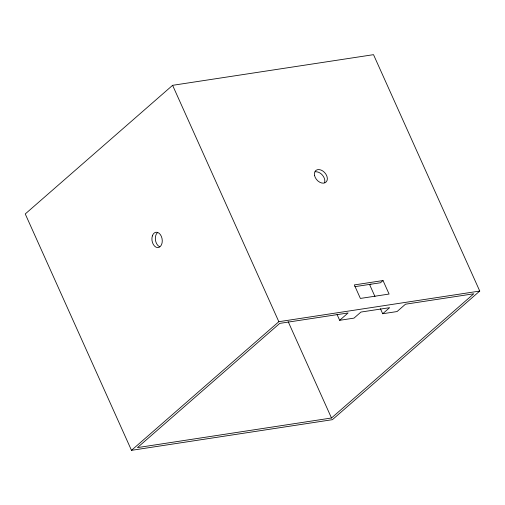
<?xml version="1.0" encoding="UTF-8"?>
<svg xmlns="http://www.w3.org/2000/svg" width="505" height="505" viewBox="0 0 505 505"><rect width="100%" height="100%" fill="white"/><g stroke="black" fill="none" stroke-linecap="round" stroke-linejoin="round"><path stroke-width="0.76" d="M172.603 85.32L25.25 213.95L131.483 450.334L332.397 419.68L479.75 291.05L373.517 54.666L172.603 85.32L278.836 321.704L131.483 450.334M370.923 284.056L369.799 285.041L374.956 296.523M383.024 280.546L354.321 284.927L360.387 298.436L389.09 294.055L383.024 280.546L380.492 282.756L354.895 286.657M337.081 314.571L339.663 320.309L348.084 312.961L279.757 323.383L137.455 447.607L331.482 418.001L473.778 293.784L405.471 304.206L397.05 311.553L382.702 313.744L380.442 308.719M382.702 313.744L389.645 307.678L360.942 312.058L353.999 318.125L339.663 320.309M278.836 321.704L479.75 291.05M288.21 321.723L331.482 418.001M315.303 171.814A7.739 5.353 48.9 0 1 322.48 175.178A7.739 5.353 48.9 0 1 324.545 182.728M159.7 246.768A7.739 5.113 81.3 0 1 155.477 240.203A7.739 5.113 81.3 0 1 157.497 232.635M314.533 175.462A7.739 5.353 48.9 0 0 325.283 182.659A7.739 5.353 48.9 0 0 322.777 170.968A7.739 5.353 48.9 0 0 314.533 175.462M152.352 235.904A7.739 5.113 81.3 0 0 157.611 247.601A7.739 5.113 81.3 0 0 161.297 236.239A7.739 5.113 81.3 0 0 152.352 235.904"/></g></svg>
